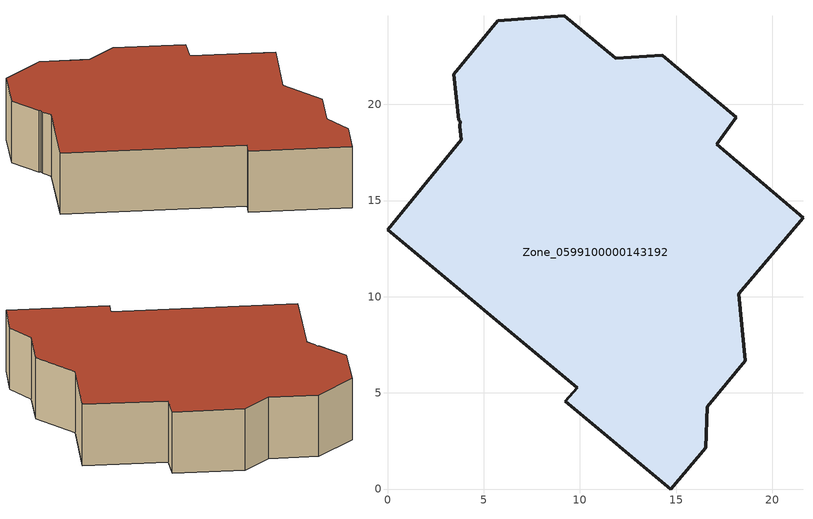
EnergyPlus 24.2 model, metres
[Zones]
Zone_0599100000143192
 floor ground (C_G): 3.75,18.86 3.79,19.12 3.71,19.18 3.44,21.57 5.72,24.36 9.19,24.6 11.86,22.39 14.29,22.55 18.13,19.34 17.11,17.94 21.6,14.11 18.26,10.15 18.6,6.68 16.62,4.29 16.55,2.16 14.73,0 9.24,4.56 9.85,5.26 0,13.48 3.82,18.16 z0
 wall outside (C_F): 18.13,19.34 14.29,22.55 11.86,22.39 9.19,24.6 5.72,24.36 3.44,21.57 3.71,19.18 3.79,19.12 3.75,18.86 3.82,18.16 0,13.48 9.85,5.26 9.24,4.56 14.73,0 16.55,2.16 16.62,4.29 18.6,6.68 18.26,10.15 21.6,14.11 17.11,17.94 18.13,19.34 z0:4.65
 roof outside (C_R): 3.79,19.12 3.75,18.86 3.82,18.16 0,13.48 9.85,5.26 9.24,4.56 14.73,0 16.55,2.16 16.62,4.29 18.6,6.68 18.26,10.15 21.6,14.11 17.11,17.94 18.13,19.34 14.29,22.55 11.86,22.39 9.19,24.6 5.72,24.36 3.44,21.57 3.71,19.18 z4.65
[BUILDING]
Pand.0599100000143192: North Axis=0; Terrain=City; Loads Convergence Tolerance Value=0.04; Temperature Convergence Tolerance Value=0.4; Solar Distribution=FullExterior; Maximum Number of Warmup Days=25; Minimum Number of Warmup Days=1
[Site:Location]
Rotterdam.The.Hague.AP_ZH_NLD Design_Conditions: Latitude=51.96; Longitude=4.45; Time Zone=1; Elevation=-4.5
[SITE:GROUNDTEMPERATURE:BUILDINGSURFACE]
18, 18, 18, 18, 18, 18, 18, 18, 18, 18, 18, 18
[MATERIAL] Thermal Absorptance=0.9; Solar Absorptance=0.7; Visible Absorptance=0.7
Name | Roughness | Thickness | Conductivity | Density | Specific Heat
G.D.1975-1991 | MediumSmooth | 0.15 | 0.288461 | 540 | 1210
F.D.1975-1991 | Rough | 0.3 | 0.230769 | 1920 | 840
R.D.1975-1991 | MediumRough | 0.2 | 0.153846 | 1500 | 1000
[CONSTRUCTION]
C_G: G.D.1975-1991
C_F: F.D.1975-1991
C_R: R.D.1975-1991
[ZONE]
Zone_0599100000143192: Type=1; Multiplier=1; Ceiling Height=Autocalculate; Volume=Autocalculate; Floor Area=autocalculate; Part of Total Floor Area=Yes
[ZONEINFILTRATION:DESIGNFLOWRATE]
Infil_Zone_0599100000143192: Zone or ZoneList or Space or SpaceList=Zone_0599100000143192; Schedule=AlwaysOn; Design Flow Rate Calculation Method=Flow/Area; Flow Rate per Floor Area=0.0042; Constant Term Coefficient=1; Temperature Term Coefficient=0; Velocity Term Coefficient=0; Velocity Squared Term Coefficient=0
[HVACTEMPLATE:ZONE:IDEALLOADSAIRSYSTEM]
Zone_0599100000143192: Maximum Heating Supply Air Temperature=50; Minimum Cooling Supply Air Temperature=13; Maximum Heating Supply Air Humidity Ratio=0.0156; Minimum Cooling Supply Air Humidity Ratio=0.0077; Heating Limit=NoLimit; Cooling Limit=NoLimit; Dehumidification Control Type=ConstantSensibleHeatRatio; Cooling Sensible Heat Ratio=0.7; Dehumidification Setpoint=60; Humidification Control Type=None; Humidification Setpoint=30; Outdoor Air Method=None; Outdoor Air Flow Rate per Person=0.00944; Outdoor Air Flow Rate per Zone Floor Area=0; Outdoor Air Flow Rate per Zone=0; Demand Controlled Ventilation Type=None; Outdoor Air Economizer Type=NoEconomizer; Heat Recovery Type=None; Sensible Heat Recovery Effectiveness=0.7; Latent Heat Recovery Effectiveness=0.65
[ZONECONTROL:THERMOSTAT]
ThermostatControl_Zone_0599100000143192: Zone or ZoneList=Zone_0599100000143192; Control Type Schedule=DualSetpointControlType; Control 1=Thermostat_Zone_0599100000143192; Temperature Difference Between Cutout And Setpoint=0
[THERMOSTATSETPOINT:DUALSETPOINT]
Thermostat_Zone_0599100000143192: Heating Setpoint Temperature Schedule=HeatingSetpoint_Zone_0599100000143192; Cooling Setpoint Temperature Schedule=CoolingSetpoint_Zone_0599100000143192
[SCHEDULE:COMPACT]
HeatingSetpoint_Zone_0599100000143192: Through: 12/31, For: AllDays, Until: 24:00, 21
CoolingSetpoint_Zone_0599100000143192: Through: 12/31, For: AllDays, Until: 24:00, 24
DualSetpointControlType: Through: 12/31, For: AllDays, Until: 24:00, 4
AlwaysOn: Through: 12/31, For: AllDays, Until: 24:00, 1
